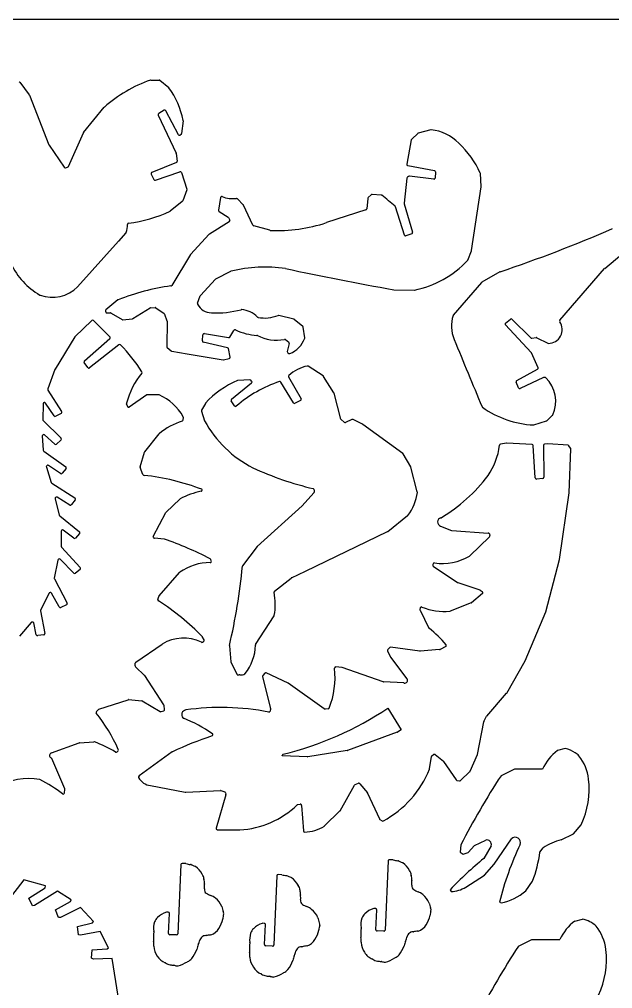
# Model space of a CAD drawing. Extents: x 0 to 821, y 0 to 548.
# Drawn here: x 128.6 to 320.7, y 234.2 to 548.2 of the extents above; entities that cross this region are included whole.
import ezdxf

# ---------------------------------------------------------------- set-up
doc = ezdxf.new("R2010")
doc.units = 0
doc.layers.add('WHITE', color=7, linetype='CONTINUOUS')

msp = doc.modelspace()

# ---------------------------------------------------------------- linework, layer by layer
at = {"layer": 'WHITE', "linetype": 'CONTINUOUS'}
for p, q in [((820.574183, 548.229817), (0, 548.229817)), ((128.753535, 527.859895), (131.783925, 523.760281)), ((171.154284, 528.580056), (173.843925, 528.580281)), ((174.094403, 528.490388), (176.943925, 526.170281)), ((131.83434, 523.669733), (138.163925, 507.600281)), ((149.364307, 511.530355), (156.093925, 519.740281)), ((175.453889, 518.76015), (173.753925, 517.730281)), ((180.093598, 510.870361), (176.013925, 518.600281)), ((173.593735, 517.219872), (179.363925, 504.850281)), ((181.633924, 515.380282), (181.133925, 511.220281)), ((261.824275, 512.389692), (257.773925, 511.370281)), ((144.474291, 500.549853), (149.303925, 511.440281)), ((180.973999, 510.939663), (180.673925, 510.730281)), ((255.533925, 509.170284), (254.073925, 501.310281)), ((257.593776, 511.269755), (255.653925, 509.390281)), ((138.203924, 507.520282), (143.113925, 500.320281)), ((179.393463, 504.739973), (179.713925, 502.270281)), ((143.533917, 500.16038), (144.203925, 500.320281)), ((179.474387, 501.849589), (171.513925, 498.650281)), ((254.393669, 500.84019), (263.063925, 499.230281)), ((171.303644, 498.109554), (172.153925, 496.310281)), ((172.643512, 496.100316), (180.573925, 498.830281)), ((181.083925, 498.580281), (182.863925, 493.230281)), ((254.124155, 496.800432), (253.233925, 488.630281)), ((254.673481, 497.369882), (254.283925, 497.080281)), ((262.794045, 496.450025), (254.963925, 497.450281)), ((263.393527, 498.809968), (263.243925, 496.820281)), ((278.143925, 494.050281), (277.923925, 498.270281)), ((275.053925, 473.33028), (278.143925, 493.970281)), ((182.853596, 492.960404), (181.483925, 489.440281)), ((193.71365, 490.470116), (193.073925, 486.380281)), ((201.104363, 488.130232), (199.223925, 490.100281)), ((241.463924, 490.220281), (241.093925, 486.870281)), ((242.524244, 491.369599), (241.583925, 490.460281)), ((245.794403, 491.320449), (242.823925, 491.480281)), ((181.364219, 489.270365), (177.473925, 486.120281)), ((204.244268, 481.580314), (201.183925, 488.030281)), ((253.283462, 478.310497), (250.393925, 487.480281)), ((253.254231, 488.469821), (255.903925, 479.260281)), ((193.254056, 485.980438), (196.173925, 484.160281)), ((196.314358, 483.999785), (196.733925, 483.190281)), ((240.823575, 486.52988), (228.083925, 482.380281)), ((196.584338, 482.670241), (190.123925, 478.640281)), ((209.75428, 479.879868), (204.493925, 481.370281)), ((163.07408, 479.010052), (160.663925, 476.320281)), ((190.043923, 478.580279), (184.033925, 472.060281)), ((255.663945, 478.770452), (253.813925, 478.060281)), ((160.663925, 476.320281), (147.453925, 461.610281)), ((183.983988, 471.999557), (177.953925, 462.050281)), ((273.834233, 470.239744), (275.023925, 473.240281)), ((318.174022, 467.560159), (323.683925, 472.180281)), ((192.264327, 464.190082), (197.123925, 466.620281)), ((284.214166, 466.420384), (278.323925, 463.050281)), ((303.624188, 450.719553), (318.123925, 467.520281)), ((187.264002, 458.779665), (192.143925, 464.100281)), ((278.22439, 462.9601), (269.123925, 452.360281)), ((186.323819, 456.269501), (187.183925, 458.640281)), ((249.913787, 460.62047), (256.473925, 460.490281)), ((160.504281, 457.320293), (156.563925, 454.100281)), ((156.444008, 453.649589), (156.553925, 453.350281)), ((156.943461, 453.089588), (158.093925, 453.130281)), ((158.314386, 453.080312), (161.843925, 450.940281)), ((165.283682, 451.269503), (170.913925, 454.710281)), ((171.093925, 454.77028), (172.533925, 454.880281)), ((172.79431, 454.809715), (175.433925, 452.910281)), ((175.574066, 452.720017), (176.383925, 450.580281)), ((217.483925, 451.070281), (212.643925, 452.320281)), ((152.064013, 450.67019), (146.593925, 445.400281)), ((157.903937, 445.369625), (152.623925, 450.660281)), ((162.093462, 450.889972), (165.113925, 451.220281)), ((176.414364, 450.440232), (176.313925, 442.230281)), ((220.39401, 448.700129), (217.643925, 450.990281)), ((294.394401, 440.260314), (286.033925, 449.250281)), ((286.073832, 449.82991), (287.613925, 451.090281)), ((288.143617, 451.060185), (294.243925, 445.050281)), ((187.853697, 444.050207), (188.053925, 446.040281)), ((188.513986, 446.390371), (196.373925, 445.130281)), ((221.024295, 445.080294), (220.533925, 448.450281)), ((146.533523, 445.320078), (140.133925, 434.900281)), ((149.633683, 437.550139), (157.883925, 444.790281)), ((196.00442, 441.849619), (188.163925, 443.620281)), ((214.733572, 444.449869), (215.823925, 443.590281)), ((215.963678, 443.180151), (215.363925, 440.600281)), ((294.573924, 444.940281), (295.953925, 445.110281)), ((296.18398, 445.070097), (299.733925, 443.280281)), ((160.833618, 442.800185), (151.293925, 435.300281)), ((176.463808, 441.920452), (177.783925, 440.820281)), ((177.974346, 440.729503), (182.953925, 439.900281)), ((182.953925, 439.900281), (194.583925, 437.950281)), ((196.813664, 438.769593), (196.303925, 441.530281)), ((215.544131, 440.169786), (215.833925, 439.990281)), ((296.613725, 435.349881), (294.463925, 440.160281)), ((150.714316, 435.389684), (149.573925, 437.020281)), ((194.733928, 437.950281), (196.493925, 438.310281)), ((140.094154, 434.830432), (137.813925, 428.470281)), ((226.973924, 432.680281), (222.143925, 435.840281)), ((289.704179, 431.169988), (296.433925, 434.840281)), ((197.304102, 425.190308), (203.793925, 430.430281)), ((203.273839, 431.380412), (199.383925, 431.190281)), ((203.824002, 431.019802), (203.573925, 431.270281)), ((217.383885, 423.979867), (213.273925, 430.700281)), ((215.763923, 432.37012), (219.843925, 425.280281)), ((230.463815, 427.260322), (227.093925, 432.560281)), ((290.273647, 428.820002), (289.523925, 430.670281)), ((298.3737, 432.199909), (290.813925, 428.610281)), ((298.893717, 432.179507), (298.633925, 432.230281)), ((137.853617, 428.120218), (142.243925, 421.130281)), ((232.724043, 418.72975), (230.513925, 427.150281)), ((136.484289, 424.000185), (136.403925, 423.930281)), ((169.843504, 426.530369), (164.183925, 422.620281)), ((173.714378, 426.579696), (170.073925, 426.600281)), ((198.264117, 423.019859), (197.213925, 424.670281)), ((219.673799, 424.719872), (217.903925, 423.830281)), ((136.244354, 423.629582), (136.133925, 418.520281)), ((139.833731, 419.740101), (137.063925, 423.900281)), ((163.564138, 422.8502), (163.333925, 423.670281)), ((187.554316, 421.250465), (188.533925, 418.190281)), ((188.834303, 423.79001), (187.583925, 421.570281)), ((136.254402, 418.229961), (142.083925, 412.490281)), ((142.10351, 420.569632), (140.363925, 419.610281)), ((181.643848, 418.429899), (181.693925, 419.270281)), ((233.783709, 417.690054), (232.843925, 418.530281)), ((236.324064, 418.580134), (234.213925, 417.630281)), ((239.773924, 417.03028), (236.673925, 418.570281)), ((295.233524, 416.84008), (299.353925, 418.160281)), ((299.504335, 418.249926), (301.293925, 419.940281)), ((252.753603, 407.519534), (239.833925, 417.000281)), ((136.023608, 413.249962), (136.343925, 408.620281)), ((136.21358, 413.62991), (136.133925, 413.550281)), ((140.053923, 410.580283), (136.773925, 413.650281)), ((142.063605, 411.909983), (140.593925, 410.580281)), ((169.214245, 408.149876), (173.843925, 413.910281)), ((136.51357, 408.319846), (143.623925, 403.290281)), ((286.323518, 410.91034), (284.403925, 410.570281)), ((294.643587, 410.509609), (286.423925, 410.920281)), ((295.684384, 399.639532), (295.023925, 410.140281)), ((298.333675, 410.230015), (298.463925, 399.860281)), ((299.753925, 410.660281), (298.713925, 410.630281)), ((306.294359, 410.239635), (299.753925, 410.660281)), ((307.134248, 409.320411), (306.593925, 410.070281)), ((306.613925, 394.810281), (307.203925, 409.070281)), ((167.693711, 403.249849), (169.143925, 408.020281)), ((255.343993, 403.260109), (252.853925, 407.410281)), ((137.333763, 403.169934), (138.883925, 398.140281)), ((137.433973, 403.599719), (137.373925, 403.500281)), ((141.934041, 401.08026), (137.993925, 403.720281)), ((143.713518, 402.709888), (142.473925, 401.160281)), ((168.623805, 400.709888), (167.703925, 402.990281)), ((257.484255, 395.099989), (255.383925, 403.160281)), ((298.103921, 399.460386), (296.123925, 399.270281)), ((139.053676, 397.919721), (146.553925, 393.160281)), ((187.753987, 395.829924), (187.713925, 395.950281)), ((224.09405, 395.79012), (224.103925, 395.060281)), ((140.143472, 392.830381), (141.503925, 387.580281)), ((140.253685, 393.24975), (140.193925, 393.150281)), ((144.973906, 390.870106), (140.803925, 393.380281)), ((146.663645, 392.589562), (145.503925, 390.980281)), ((176.09373, 388.540038), (180.573925, 392.800281)), ((224.003509, 394.779716), (220.163925, 390.570281)), ((303.503925, 373.220281), (306.613925, 394.810281)), ((220.163925, 390.570281), (205.653925, 377.460281)), ((141.643769, 387.369513), (148.013925, 382.200281)), ((171.973657, 380.680181), (176.013925, 388.440281)), ((247.953925, 382.300281), (254.343925, 387.460281)), ((265.013834, 384.060056), (268.543925, 382.630281)), ((142.083552, 382.279664), (142.153925, 377.470281)), ((142.284324, 382.659706), (142.193925, 382.570281)), ((146.184259, 380.110036), (142.813925, 382.700281)), ((148.05402, 381.619909), (146.723925, 380.160281)), ((175.474002, 379.839665), (172.303925, 380.090281)), ((221.263925, 369.450281), (247.873925, 382.260281)), ((268.664247, 382.610227), (280.473925, 381.790281)), ((280.903783, 380.559886), (274.513925, 374.390281)), ((280.823566, 381.519557), (281.003925, 380.980281)), ((142.254121, 377.209971), (148.303925, 370.590281)), ((205.603925, 377.410282), (200.893925, 371.200281)), ((141.063834, 373.03014), (139.873925, 367.210281)), ((141.334306, 373.350437), (141.223925, 373.280281)), ((146.18345, 368.800391), (141.853925, 373.300281)), ((190.753898, 372.769727), (190.553925, 373.250281)), ((262.594202, 371.830051), (262.483925, 371.540281)), ((262.633701, 371.060398), (270.543925, 365.790281)), ((299.093924, 356.290279), (303.503925, 373.220281)), ((148.264017, 370.009652), (146.723925, 368.760281)), ((173.853614, 361.409576), (180.493925, 369.020281)), ((216.693999, 367.249895), (221.263925, 369.450281)), ((139.913898, 366.940461), (144.023925, 359.050281)), ((211.253707, 362.99031), (216.623925, 367.210281)), ((270.643926, 365.74028), (277.703925, 363.330281)), ((138.194268, 362.269658), (135.463925, 356.840281)), ((138.524325, 362.520081), (138.393925, 362.460281)), ((141.504059, 357.860216), (139.033925, 362.340281)), ((173.474261, 360.209818), (173.773925, 361.260281)), ((278.544054, 362.189652), (275.023925, 359.200281)), ((277.794399, 363.289848), (278.493925, 362.830281)), ((143.834056, 358.500453), (142.023925, 357.690281)), ((274.913862, 359.140065), (268.143925, 356.460281)), ((135.42383, 356.589934), (136.823925, 349.260281)), ((205.114113, 345.63994), (211.103925, 354.910281)), ((258.414071, 357.500177), (258.333925, 357.060281)), ((258.373464, 356.82004), (261.263925, 351.000281)), ((292.433925, 340.390281), (299.073925, 356.230281)), ((132.414106, 352.799781), (128.593925, 348.410281)), ((132.803996, 352.949508), (132.683925, 352.940281)), ((134.074179, 348.839508), (133.233925, 352.640281)), ((136.483706, 348.790122), (134.513925, 348.530281)), ((166.283572, 339.949693), (174.823925, 345.810281)), ((187.914275, 346.410001), (188.253925, 346.620281)), ((188.414195, 347.139659), (187.933925, 348.080281)), ((196.604277, 345.199868), (197.043925, 340.100281)), ((247.873724, 343.639882), (248.773925, 341.590281)), ((248.42389, 344.629867), (247.933925, 344.060281)), ((258.343923, 343.510281), (248.773925, 344.770281)), ((264.703504, 344.040368), (258.433925, 343.510281)), ((266.663586, 344.9897), (264.853925, 344.080281)), ((166.05405, 338.780048), (166.103925, 339.650281)), ((197.083523, 339.950038), (199.163925, 335.970281)), ((248.823947, 341.510045), (254.133925, 334.560281)), ((286.424277, 329.930175), (292.433925, 340.390281)), ((169.153924, 335.65028), (166.183925, 338.460281)), ((208.044142, 336.369677), (207.463925, 335.610281)), ((215.634386, 333.189973), (208.533925, 336.480281)), ((233.044395, 338.190398), (231.123925, 338.390281)), ((246.413888, 333.57956), (233.133925, 338.170281)), ((175.384048, 326.089952), (169.223925, 335.580281)), ((207.383449, 335.269509), (209.893925, 324.850281)), ((227.343671, 324.830242), (215.693925, 333.150281)), ((253.104193, 333.199695), (246.523925, 333.560281)), ((279.993514, 322.489634), (286.373925, 329.860281)), ((154.35423, 324.659742), (163.773925, 327.780281)), ((163.934309, 327.800204), (168.243925, 327.410281)), ((168.403516, 327.359971), (174.163925, 323.940281)), ((153.544008, 323.990184), (154.213925, 324.580281)), ((174.503662, 323.909599), (175.343925, 324.210281)), ((175.614296, 324.64028), (175.443925, 325.930281)), ((209.904172, 324.699563), (209.813925, 324.100281)), ((228.613873, 324.809957), (227.593925, 324.750281)), ((247.913925, 324.990281), (252.283925, 318.060281)), ((277.013925, 310.070282), (279.003925, 320.570281)), ((279.044157, 320.679922), (279.933925, 322.420281)), ((251.003925, 317.270281), (234.853568, 311.309691)), ((252.283925, 318.060281), (251.074077, 317.30951)), ((148.093564, 313.78976), (152.723925, 314.130281)), ((138.963646, 310.519702), (147.983925, 313.770281)), ((160.243933, 310.889595), (160.553925, 311.230281)), ((234.773925, 311.290281), (221.983845, 309.269895)), ((305.334188, 311.950491), (302.883925, 311.270281)), ((143.304254, 298.89008), (139.053925, 308.740281)), ((178.074153, 310.880125), (167.343925, 303.060281)), ((213.733925, 309.600281), (213.724317, 309.660418)), ((221.903925, 309.260281), (213.733925, 309.600281)), ((261.434277, 305.369869), (262.033925, 309.340281)), ((262.194012, 309.6003), (262.723925, 309.990281)), ((263.214352, 309.980251), (265.923925, 307.830281)), ((274.624166, 304.589963), (276.983925, 309.980281)), ((266.003511, 307.740246), (270.023925, 301.780281)), ((289.003925, 305.300281), (284.593925, 303.120281)), ((298.074208, 305.289956), (289.003925, 305.300281)), ((270.313545, 301.609572), (271.193925, 301.520281)), ((271.504106, 301.619728), (274.533925, 304.460281)), ((143.223875, 297.57982), (143.333925, 298.690281)), ((171.044179, 300.000106), (182.313925, 297.850281)), ((232.483847, 291.809895), (237.123925, 300.100281)), ((237.324425, 300.270105), (238.393925, 300.690281)), ((238.844236, 300.570198), (241.293925, 297.570281)), ((182.313925, 297.850281), (182.443925, 297.820281)), ((182.533926, 297.820281), (193.733925, 298.320281)), ((195.413499, 296.999907), (192.303925, 286.140281)), ((193.864395, 298.310398), (195.093925, 297.960281)), ((195.38375, 297.610078), (195.423925, 297.150281)), ((241.354324, 297.49008), (245.213925, 289.160281)), ((218.743925, 293.79028), (219.563925, 293.900281)), ((220.014079, 293.530442), (220.593925, 285.250281)), ((227.424304, 286.890431), (232.413925, 291.720281)), ((245.353784, 289.000156), (246.073925, 288.530281)), ((308.043925, 284.270281), (310.543925, 287.280281)), ((192.684279, 285.630487), (199.963925, 285.630281)), ((282.403925, 274.530281), (287.953925, 282.740281)), ((304.10439, 282.340153), (308.043925, 284.270281)), ((271.563939, 280.761372), (271.393925, 278.400281)), ((273.983925, 278.290281), (276.033925, 280.530281)), ((276.033925, 280.530281), (279.623925, 282.300281)), ((281.414364, 280.429768), (279.013925, 276.330281)), ((297.214264, 278.369856), (298.233925, 279.830281)), ((271.393925, 278.400281), (272.363925, 277.680281)), ((272.363925, 277.680281), (273.983925, 278.290281)), ((180.873925, 274.330281), (179.893727, 251.920098)), ((182.443925, 274.660281), (181.293925, 274.710281)), ((248.023924, 275.540278), (247.043925, 253.130281)), ((249.593463, 275.859588), (248.443925, 275.920281)), ((279.223925, 270.970281), (282.403925, 274.530281)), ((211.983925, 270.740281), (211.014116, 248.330458)), ((213.563925, 271.060281), (212.403925, 271.120281)), ((273.15343, 267.050009), (279.223925, 270.970281)), ((130.073925, 269.380281), (124.983925, 262.800281)), ((137.043925, 267.500281), (130.073925, 269.380281)), ((136.893925, 266.870281), (137.043925, 267.500281)), ((292.613561, 265.860088), (294.833925, 268.980281)), ((131.633925, 263.450281), (136.893925, 266.870281)), ((140.983925, 265.710281), (133.473925, 261.070281)), ((145.383925, 262.960281), (140.983925, 265.710281)), ((268.143935, 266.200829), (268.423925, 265.650281)), ((132.803925, 261.030281), (131.633925, 263.450281)), ((133.473925, 261.070281), (132.803925, 261.030281)), ((140.263925, 259.730281), (145.163925, 262.410281)), ((145.163925, 262.410281), (145.383925, 262.960281)), ((284.093772, 262.170227), (284.613925, 261.940281)), ((141.243925, 257.230281), (140.263925, 259.730281)), ((148.413925, 260.460281), (141.913925, 257.210281)), ((152.583925, 255.910281), (148.413925, 260.460281)), ((176.793925, 258.900281), (176.344272, 258.920027)), ((176.903925, 252.050281), (177.183925, 258.490281)), ((243.943925, 260.110281), (243.493925, 260.120281)), ((244.044103, 253.260087), (244.323925, 259.690281)), ((141.913925, 257.210281), (141.243925, 257.230281)), ((147.463925, 254.290281), (152.233925, 255.450281)), ((152.233925, 255.450281), (152.583925, 255.910281)), ((207.903925, 255.310281), (207.45404, 255.329529)), ((208.013925, 248.460281), (208.293746, 254.890474)), ((308.50404, 256.030478), (310.943925, 256.700281)), ((147.753925, 251.630281), (147.463925, 254.290281)), ((148.403925, 251.430281), (147.753925, 251.630281)), ((154.783925, 252.700281), (148.403925, 251.430281)), ((157.433925, 247.400281), (154.783925, 252.700281)), ((179.483925, 251.540281), (177.284426, 251.630256)), ((246.624118, 252.740459), (244.433925, 252.840281)), ((290.203293, 247.880208), (294.613925, 250.050281)), ((294.613925, 250.050281), (303.683925, 250.050281)), ((151.953925, 244.030281), (152.113925, 246.700281)), ((152.113925, 246.700281), (157.013925, 247.040281)), ((157.013925, 247.040281), (157.433925, 247.400281)), ((210.593925, 247.940281), (208.393927, 248.04028)), ((152.563925, 243.720281), (151.953925, 244.030281)), ((158.603925, 243.960281), (152.563925, 243.720281)), ((162.203925, 222.000281), (158.603925, 243.960281))]:
    msp.add_line(p, q, dxfattribs=at)
for centre, radius, start, end in [((128.439358, 527.616009), 0.397728, 37.821081, 70.224331), ((185.705545, 486.559148), 44.4834, 109.271482, 131.665314), ((171.176925, 528.185281), 0.395408, 93.2823, 112.746335), ((173.84206, 528.18117), 0.399115, 50.783216, 89.73234), ((176.703925, 525.850281), 0.4, 36.8699, 53.130102), ((155.452666, 510.402608), 26.6725, 11.017094, 36.026477), ((131.462925, 523.522281), 0.399606, 21.6532, 36.554459), ((156.424308, 519.515627), 0.399528, 136.615202, 145.785199), ((175.659925, 518.421281), 0.396682, 26.823429, 121.3), ((173.953152, 517.387413), 0.396548, 120.159183, 204.992407), ((181.243724, 515.43896), 0.394588, -8.552084, 8.865528), ((261.918925, 512.009281), 0.39203, 84.937607, 103.972), ((260.843875, 498.624274), 13.820127, 43.345995, 85.394662), ((149.668145, 511.261398), 0.405778, 138.484687, 153.842525), ((180.444042, 511.050052), 0.393827, -152.853399, -54.287754), ((180.730767, 511.264162), 0.405539, -53.146129, -6.211905), ((255.923925, 509.100281), 0.396232, 132.954592, 169.824), ((257.873854, 510.979517), 0.403339, 104.344809, 133.97953), ((138.547925, 507.742281), 0.409414, -159.706026, -147.164), ((250.639776, 486.146611), 29.877258, 24.234618, 47.318661), ((178.990685, 504.691224), 0.405718, 6.901047, 23.081338), ((143.438925, 500.542281), 0.393585, -145.663919, -76.032), ((144.109537, 500.705431), 0.396548, -76.230092, -23.09966), ((179.32158, 502.215137), 0.396201, -67.313979, 8.000495), ((254.462878, 501.231051), 0.396941, 168.486403, 259.958858), ((171.664448, 498.280493), 0.399249, 112.149011, 205.350407), ((172.516078, 496.478952), 0.399506, -155.026404, -71.398785), ((180.703925, 498.450281), 0.401622, 18.8861, 108.886087), ((254.522925, 496.758281), 0.401005, 126.584136, 173.966), ((254.915554, 497.060202), 0.393066, 82.931258, 128.014288), ((262.851792, 496.8383), 0.392546, -98.459493, -2.631067), ((262.990947, 498.833662), 0.403277, -3.368231, 79.57421), ((277.528896, 498.233584), 0.396729, 5.307386, 26.475324), ((182.484086, 493.109681), 0.398524, -21.998119, 17.614727), ((277.743925, 494.010281), 0.401995, -5.710593, 5.71059), ((194.113481, 490.410444), 0.404259, 69.711163, 171.511652), ((197.764565, 500.229786), 10.0719, -110.400748, -83.619143), ((198.933925, 489.820281), 0.403113, 43.994914, 97.125), ((241.863925, 490.170281), 0.403113, 133.994914, 172.875), ((242.798814, 491.087223), 0.393859, 86.344627, 134.197053), ((245.758709, 490.92329), 0.398759, 50.185718, 84.864435), ((193.022659, 423.663834), 85.867437, 48.183625, 51.893143), ((181.099539, 489.583956), 0.410359, -49.834678, -20.494728), ((200.841379, 487.839255), 0.392209, 29.146839, 47.892755), ((240.700246, 486.905386), 0.395241, -71.818008, -5.095773), ((250.015791, 487.357692), 0.397508, 17.962427, 49.41767), ((253.631993, 488.599143), 0.399284, 175.527376, 198.89804), ((158.200471, 527.326478), 45.5024, -82.723963, -65.051591), ((177.223925, 486.430281), 0.398246, -64.798, -51.115504), ((193.465942, 486.31639), 0.39719, 170.743401, 237.760248), ((195.956777, 483.828589), 0.39645, 25.583314, 56.788556), ((154.791925, 481.966281), 8.824006, -18.614, -1.079005), ((164.011416, 481.79634), 0.397067, 96.954415, 179.455281), ((196.374626, 483.012097), 0.401055, -58.472887, 26.377693), ((204.601995, 481.752133), 0.396851, -154.34461, -105.802422), ((212.091974, 530.848367), 51.0382, -92.523808, -71.739794), ((162.776358, 479.273771), 0.397726, -41.53435, -18.166418), ((190.317925, 478.298281), 0.393192, 119.564138, 134.176), ((209.885616, 480.255039), 0.397495, -109.293587, -95.932638), ((253.664038, 478.429921), 0.398873, -162.578229, -67.927733), ((255.520925, 479.144281), 0.400181, -69.064, 16.850094), ((135.964925, 907.363281), 465.190944, -71.408, -66.597428), ((184.314949, 471.778284), 0.398117, 134.901015, 146.234131), ((274.660925, 473.411281), 0.401261, -25.223923, -11.646), ((146.617583, 478.765878), 22.8831, -154.84888, -119.804919), ((249.924464, 492.531185), 32.71177, -78.289792, -43.243325), ((273.464073, 470.403493), 0.404762, -44.376871, -23.863317), ((197.337925, 466.292281), 0.391638, 110.008, 123.121998), ((208.221374, 420.310218), 47.6415, 82.107046, 103.371111), ((435.498872, 1501.920983), 1057.709804, -102.045692, -100.108692), ((284.406925, 466.067281), 0.402375, 108.332851, 118.63), ((318.392132, 467.234748), 0.391745, 123.83238, 133.20798), ((188.202631, 387.037099), 75.559597, 98.010013, 111.416037), ((177.608674, 462.25624), 0.402016, -80.692862, -30.818195), ((192.440869, 463.827765), 0.40304, 115.978027, 137.456381), ((278.53895, 462.712932), 0.40005, 122.51329, 141.841189), ((135.472311, 459.242791), 0.404075, -124.477079, -116.179023), ((139.309734, 469.439353), 11.297, -110.821968, -43.869825), ((187.558487, 458.517788), 0.394083, 138.354124, 161.890693), ((249.948925, 461.016281), 0.397367, -103.852, -95.073), ((256.474925, 460.889281), 0.399001, -90.143598, -77.145), ((160.746194, 457.006019), 0.396598, 109.623841, 127.587375), ((186.694122, 456.126792), 0.39685, 158.92411, 204.919883), ((190.767549, 458.088063), 4.91781, -154.353893, -89.577829), ((156.824398, 453.789677), 0.405365, 129.983343, 200.217498), ((156.927167, 453.486618), 0.397364, -159.933877, -87.650002), ((158.118925, 452.729281), 0.401779, 60.89, 93.567439), ((171.126925, 454.371281), 0.400362, 94.728, 122.14191), ((172.565152, 454.479816), 0.40168, 55.214848, 94.458723), ((175.190849, 452.584496), 0.406475, 19.475673, 53.272504), ((192.472925, 484.589281), 31.463133, -93.041, -75.268453), ((200.571218, 453.770355), 0.402058, 83.955946, 104.036949), ((199.847295, 445.872912), 8.332573, 45.149455, 84.72367), ((208.127467, 462.520374), 11.062, -101.487582, -67.372298), ((212.52872, 451.939039), 0.398267, 73.186154, 111.38807), ((269.419216, 452.090689), 0.399846, 137.604942, 159.670987), ((152.338925, 450.380281), 0.399531, 44.492971, 133.479), ((162.042631, 451.281871), 0.395181, -120.187021, -82.609823), ((165.091666, 451.614383), 0.39473, -86.767343, -60.892563), ((176.016959, 450.427189), 0.397619, 1.879787, 22.645048), ((205.996225, 452.074003), 0.400525, -132.832517, -100.329299), ((217.391925, 450.686281), 0.394867, 50.343056, 76.5268), ((279.418787, 448.863833), 10.906827, 162.025561, 203.425069), ((286.324177, 449.521485), 0.397238, 129.065797, 223.056964), ((287.862008, 450.780197), 0.397111, 44.834522, 128.661637), ((299.942925, 447.688281), 4.448414, -90.498545, 34.8449), ((303.923925, 450.455281), 0.399685, 138.598, 214.315905), ((188.449925, 445.997281), 0.398328, 80.7439, 173.802769), ((168.493616, 464.145819), 33.984074, -33.679333, -29.426128), ((198.440326, 447.249088), 0.400608, 64.397584, 149.997098), ((206.499925, 464.041281), 18.22558, -115.640001, -92.976), ((220.133925, 448.390281), 0.404475, 8.530766, 49.99), ((146.88151, 445.120853), 0.40098, 135.824274, 150.208576), ((157.614292, 445.089612), 0.402866, -47.988091, 44.031336), ((161.082301, 442.489901), 0.397643, 44.817799, 128.711155), ((188.252936, 444.011401), 0.401121, 174.448244, 257.178915), ((196.444127, 445.520244), 0.396232, -100.205283, -33.743891), ((205.539185, 445.439155), 0.401468, 64.152034, 87.928036), ((211.854016, 457.417704), 13.139921, -117.856773, -78.765179), ((214.48631, 444.138974), 0.397233, 51.503942, 100.47746), ((215.571992, 443.275558), 0.403138, -13.689588, 51.323045), ((213.117192, 447.773386), 8.397075, -68.503392, -20.083301), ((220.625266, 445.027225), 0.402542, -19.939266, 7.575715), ((3953.94573, 1955.810027), 3982.43278, -157.698079, -157.358079), ((294.523925, 445.340281), 0.403113, -133.994914, -82.875), ((296.00262, 444.710434), 0.402801, 63.240526, 96.943619), ((299.908925, 443.641281), 0.401181, -115.862463, -90.672), ((122.640254, 404.765884), 54.257569, 32.690193, 44.462502), ((176.712925, 442.232134), 0.399005, -179.733839, -128.634208), ((178.047407, 441.127868), 0.40501, -130.583674, -100.392584), ((195.911855, 441.462683), 0.397854, 9.782391, 76.54632), ((215.753999, 440.510603), 0.40025, 167.052663, 238.376134), ((216.04361, 440.331474), 0.400476, -121.573341, -67.901654), ((294.107284, 439.986591), 0.396688, 25.966827, 43.631879), ((149.894136, 437.252466), 0.395532, 131.184755, 215.945821), ((194.658925, 438.340281), 0.397146, -100.885527, -79.114), ((196.417539, 438.7044), 0.401454, -79.031271, 9.345725), ((140.460925, 434.667281), 0.40152, 144.528675, 156.019), ((151.046521, 435.619865), 0.404157, -145.282292, -52.254989), ((186.866321, 418.034559), 24.2476, 140.063777, 166.049449), ((167.973478, 433.854754), 0.394202, -40.272853, 33.128844), ((224.326084, 423.495512), 12.648907, 101.27297, 132.173597), ((221.924152, 435.510129), 0.396611, 56.349422, 100.271448), ((296.245154, 435.193403), 0.400412, -61.872093, 23.00377), ((209.606305, 405.440836), 27.724763, 111.924576, 138.367753), ((226.16852, 391.142472), 41.911646, 108.58031, 130.671786), ((199.407511, 430.791256), 0.399721, 93.382879, 112.541959), ((203.296925, 430.979281), 0.401759, 46.411934, 93.2938), ((203.544253, 430.738547), 0.396691, -50.995274, 45.153806), ((212.935057, 430.489069), 0.399302, 31.93473, 107.638839), ((216.104771, 432.577138), 0.398791, 132.789052, 211.27299), ((226.753925, 432.340281), 0.404969, 32.905243, 57.0948), ((289.893812, 430.81922), 0.398747, 118.396538, 201.932699), ((298.547575, 431.840136), 0.399586, 77.520125, 115.794072), ((298.797489, 431.792737), 0.398561, 46.129561, 76.028554), ((291.872862, 424.464145), 10.481142, -24.845323, 46.60466), ((138.192811, 428.335959), 0.401991, 160.479718, 212.458054), ((230.127925, 427.041281), 0.401095, 15.7688, 33.1092), ((290.642873, 428.970407), 0.398685, -157.836368, -64.593396), ((136.727787, 423.681492), 0.40107, 33.05975, 127.381699), ((170.069925, 426.199281), 0.40102, 89.42849, 124.367), ((173.721925, 426.178281), 0.401418, 67.702417, 91.0771), ((167.406757, 411.626584), 16.264288, 28.911728, 66.568734), ((197.553795, 424.879176), 0.398935, 128.748081, 211.576297), ((219.494203, 425.08042), 0.402802, -63.521293, 29.747388), ((136.640768, 423.611907), 0.396809, 126.64618, 177.446921), ((141.903525, 420.917626), 0.401365, -60.114878, 31.993824), ((163.723925, 423.775281), 0.403887, 164.932, 195.068488), ((163.953875, 422.950473), 0.40243, -165.571692, -55.134567), ((187.934093, 421.376584), 0.40017, 151.050673, 198.370664), ((189.180925, 423.595281), 0.397487, 138.300493, 150.673), ((198.597468, 423.230008), 0.394062, -147.772166, -49.449895), ((217.725741, 424.18958), 0.401055, -148.472887, -63.622307), ((278.807925, 422.847281), 0.396564, -156.649, -124.406), ((296.584296, 447.896017), 31.111955, -125.350043, -92.745706), ((136.535931, 418.516947), 0.40202, 179.524929, 225.549997), ((140.168925, 419.961281), 0.40153, -146.581, -60.945396), ((188.035685, 397.090887), 22.0141, 107.641615, 129.936723), ((181.244656, 418.451197), 0.39976, -72.623302, -3.053911), ((181.292925, 419.294281), 0.401718, -3.425088, 29.11), ((188.921687, 418.290208), 0.400431, -165.549166, -153.183181), ((221.171119, 436.102929), 37.241975, -151.10882, -117.034512), ((233.114786, 418.828829), 0.403109, -165.77165, -132.216277), ((236.488925, 418.220281), 0.395885, 62.140349, 114.614), ((299.23095, 418.537616), 0.396869, -71.94903, -46.460482), ((301.026925, 420.234281), 0.397146, -47.755425, -25.984), ((234.044832, 417.991361), 0.398712, -130.913392, -64.906477), ((239.623925, 416.655281), 0.403887, 58.671307, 68.1986), ((295.107102, 417.219309), 0.399746, -91.888103, -71.563348), ((136.415925, 413.276281), 0.393192, 135.824343, 183.838), ((136.5043, 413.349943), 0.403609, 48.08448, 136.079467), ((141.804257, 412.209569), 0.396249, -49.11758, 45.106775), ((174.153925, 413.660281), 0.398246, 128.884, 141.115504), ((136.739956, 408.645793), 0.396853, -176.314071, -124.781863), ((140.323925, 410.870281), 0.396232, -132.955, -47.045408), ((262.915156, 412.542614), 21.2861, -34.848092, -6.262987), ((284.47579, 410.172256), 0.40446, 100.23477, 173.154302), ((286.412925, 410.521281), 0.399152, 88.420817, 102.942), ((294.623955, 410.10889), 0.401199, 4.487489, 87.195278), ((298.734174, 410.230293), 0.4005, 92.89817, 180.039773), ((306.267925, 409.843281), 0.397247, 34.850228, 86.1844), ((306.800953, 409.092799), 0.4036, -3.198352, 34.329813), ((169.523182, 407.898366), 0.398371, 140.850537, 162.179653), ((252.513886, 407.198728), 0.400476, 31.88753, 53.231649), ((137.713925, 403.291281), 0.3991, 148.420713, 197.703), ((137.772289, 403.389036), 0.398554, 56.213538, 148.087899), ((143.394263, 402.957717), 0.404157, -37.821308, 55.371826), ((168.074092, 403.134832), 0.39739, 163.176067, 201.33079), ((247.350925, 496.058281), 102.620972, -114.838577, -103.276), ((255.001925, 403.065281), 0.393636, 13.965639, 29.664), ((142.160841, 401.411338), 0.401312, -124.412492, -38.725627), ((168.995681, 400.858889), 0.400616, -158.165325, -95.929327), ((161.148931, 326.724662), 74.147725, 69.005938, 83.957405), ((237.713669, 432.669726), 53.5108, -59.086929, -37.115982), ((296.079876, 399.664078), 0.396253, -176.44853, -83.617639), ((298.062925, 399.859281), 0.401001, -84.132, 0.142882), ((139.271116, 398.262676), 0.406076, -162.457779, -122.375507), ((187.372167, 395.696331), 0.404516, -78.332436, 19.284242), ((223.693925, 395.790149), 0.400125, -0.004106, 76.868826), ((140.533605, 392.93278), 0.403347, 147.368158, 194.706831), ((140.59642, 393.029986), 0.407141, 59.358732, 147.331816), ((146.343374, 392.823896), 0.396845, -36.192056, 57.956634), ((180.863757, 392.517615), 0.404849, 119.589834, 135.717258), ((192.450394, 370.641578), 25.1597, 101.454415, 117.93498), ((223.702344, 395.045756), 0.401843, -41.456442, 2.071359), ((242.032644, 397.007915), 15.598629, -37.463088, -7.618531), ((257.094159, 394.996949), 0.403475, -8.129201, 14.796067), ((145.179925, 391.209281), 0.396758, -121.275, -35.252292), ((141.890078, 387.684716), 0.400026, -164.866331, -128.004996), ((176.365925, 388.240281), 0.404851, 132.241, 150.395549), ((254.120754, 387.792839), 0.4005, -56.135529, -42.932202), ((265.44444, 385.373416), 1.382149, 104.688896, 251.847451), ((264.985605, 387.096472), 0.401, -74.321975, -56.975932), ((142.485075, 382.293439), 0.401759, 136.443039, 181.964795), ((142.572097, 382.380151), 0.401203, 52.93243, 135.829805), ((146.426591, 380.430533), 0.4018, -127.093419, -42.26834), ((147.764082, 381.891449), 0.397238, -43.123295, 51.027411), ((172.331983, 380.493393), 0.404088, 152.468016, 266.018336), ((247.735925, 382.636281), 0.400525, -69.845789, -57.024), ((268.669925, 383.014281), 0.404144, -108.165957, -90.805), ((280.443661, 381.390051), 0.401372, 18.823746, 85.67578), ((280.633136, 380.846481), 0.394191, -46.639306, 19.842125), ((142.555921, 377.475576), 0.402031, -179.245336, -138.650052), ((175.444018, 379.439925), 0.400863, 71.172699, 85.71039), ((137.822477, 271.792377), 114.433193, 62.667824, 70.737615), ((205.908925, 377.155281), 0.397555, 129.897835, 140.102), ((265.428925, 390.021281), 18.091366, -97.638, -60.148662), ((274.233925, 374.680281), 0.403113, -60.255, -46.005086), ((141.463925, 372.950281), 0.408044, 126.027373, 168.712), ((141.56566, 373.030563), 0.394771, 43.096182, 125.876916), ((190.268488, 355.598291), 16.6117, 89.601244, 125.748526), ((190.189733, 373.094729), 0.39602, 23.128092, 63.843679), ((190.384774, 372.611281), 0.401693, -90.096476, 23.231391), ((17.063425, 387.885281), 184.525086, -13.334, -5.250378), ((201.213669, 370.957258), 0.401618, 142.763227, 173.930053), ((262.85583, 371.393041), 0.399991, 158.401099, 236.266239), ((262.973287, 371.689234), 0.404394, 82.748875, 159.621729), ((146.475184, 369.07), 0.397238, -137.257112, -51.231513), ((148.014205, 370.318508), 0.397238, -51.033032, 43.169317), ((180.789895, 368.746938), 0.402883, 124.197718, 137.276093), ((140.263925, 367.130281), 0.398121, 168.407825, 208.471), ((216.854294, 366.884561), 0.398953, 113.690066, 125.270384), ((270.771925, 366.121281), 0.401927, -124.559916, -108.57), ((138.555935, 362.090722), 0.403511, 113.672063, 153.675962), ((138.680802, 362.15151), 0.400412, 28.127907, 113.00367), ((174.163086, 361.148472), 0.404905, 139.845512, 163.970365), ((211.507123, 362.679442), 0.401072, 129.186582, 191.45135), ((189.544016, 358.715823), 21.916914, -9.601286, 10.207547), ((277.585954, 362.944865), 0.403066, 58.85891, 72.98141), ((278.284297, 362.491601), 0.398306, -49.295642, 58.244291), ((143.671744, 358.8642), 0.398318, -65.95254, 27.850484), ((173.852989, 360.10351), 0.393365, 164.320732, 237.855705), ((132.795707, 295.185585), 76.418337, 43.895201, 57.687871), ((274.778521, 359.518136), 0.401566, -70.303825, -52.329698), ((135.822925, 356.654281), 0.404323, 152.611062, 189.159), ((141.856869, 358.059379), 0.405143, -150.555079, -65.648292), ((210.756925, 355.109281), 0.400012, -29.833712, -7.036), ((258.732821, 357.002558), 0.403051, 171.76616, 206.926224), ((258.807925, 357.432281), 0.399565, 66.984732, 170.219), ((266.235925, 375.371281), 19.016401, -112.482, -84.575547), ((268.01646, 356.844261), 0.404584, -87.5712, -71.636161), ((298.702925, 356.387281), 0.402852, -22.937138, -13.933), ((132.719647, 352.542345), 0.399536, 95.129695, 139.883917), ((132.842948, 352.550179), 0.401224, 12.977393, 95.571217), ((134.465747, 348.929059), 0.401678, -167.118134, -83.11137), ((136.43117, 349.186313), 0.399659, -82.446496, 10.665576), ((261.629206, 351.172685), 0.403923, -154.733734, -129.204258), ((238.401126, 321.772851), 37.0647, 40.025987, 51.698341), ((181.716925, 334.510281), 13.236444, 63.9311, 121.383191), ((187.714727, 346.76038), 0.403218, -116.679542, -60.337609), ((187.58824, 347.879993), 0.399516, 30.087698, 46.457578), ((188.056511, 346.965616), 0.39778, -60.245213, 25.946767), ((205.453575, 345.428718), 0.399812, 148.109006, 179.770244), ((266.48334, 345.346491), 0.399735, -63.197756, 41.32658), ((196.993925, 345.235281), 0.391232, 166.170525, 185.193), ((190.17172, 345.695031), 14.884401, -39.336101, -1.019023), ((248.243998, 343.801369), 0.403957, 140.138071, 203.563285), ((248.730421, 344.372226), 0.400425, 83.762826, 139.952743), ((258.388925, 343.910281), 0.402523, -96.419, -83.581213), ((264.677619, 344.441326), 0.401793, -86.306165, -63.972768), ((166.501244, 339.615489), 0.39884, 123.076774, 174.995549), ((197.446997, 340.126177), 0.403903, -176.323997, -154.145263), ((249.136925, 341.761281), 0.401261, -154.776077, -141.245), ((166.451925, 338.755281), 0.398559, 176.438, 227.745651), ((200.427328, 337.721424), 1.935332, -103.536946, -51.804754), ((201.368925, 336.515281), 0.405225, -50.984297, -38.991), ((208.358338, 336.11808), 0.402517, 64.136949, 141.313497), ((202.665693, 335.152677), 28.1685, -20.994686, 5.720268), ((231.083925, 338.000281), 0.392046, 84.143986, 185.856), ((233.003845, 337.800659), 0.391843, 70.611743, 84.060121), ((168.908925, 335.335281), 0.399061, 37.874984, 52.125), ((199.519925, 336.158281), 0.402592, -152.161919, -62.804), ((199.893245, 335.451422), 0.396807, 78.210284, 118.494117), ((207.77302, 335.357398), 0.399362, 140.712067, 192.713337), ((215.445925, 332.842281), 0.395434, 51.159163, 61.5407), ((246.537441, 333.961094), 0.401041, -107.943667, -91.931451), ((253.105955, 332.796048), 0.403651, 77.350856, 90.250141), ((253.453925, 334.019281), 0.868954, -107.379, 38.505345), ((286.073973, 330.129453), 0.40302, -41.904343, -29.634383), ((163.90243, 327.40132), 0.400156, 85.43052, 108.731735), ((168.208205, 327.018691), 0.393215, 60.217987, 84.788095), ((153.803827, 323.689197), 0.397617, 130.801497, 218.727165), ((154.478452, 324.2768), 0.402586, 107.972589, 131.076909), ((174.366744, 324.289807), 0.404109, -120.125292, -70.195357), ((175.21504, 324.59132), 0.402246, -71.312218, 6.991175), ((175.046925, 325.872281), 0.401214, 8.311865, 32.8492), ((182.733925, 322.899281), 1.574094, 99.879552, 220.348), ((193.872497, 244.950168), 80.314293, 78.89354, 98.166493), ((209.421191, 324.148228), 0.39565, -101.302276, -6.960511), ((209.504925, 324.748281), 0.40215, -6.957, 14.692801), ((187.809812, 415.922748), 109.001, -76.084022, -56.536283), ((227.582925, 325.147281), 0.397152, -127.04, -88.412866), ((228.593057, 325.209288), 0.399873, -87.015959, -21.855348), ((112.172418, 290.422154), 52.892817, 23.67369, 38.627087), ((181.847252, 322.129871), 0.400426, -141.416478, -112.482575), ((168.154295, 285.159012), 39.025, 53.998372, 69.698952), ((279.399424, 320.487355), 0.4041, 151.540842, 168.158185), ((280.264925, 322.196281), 0.399671, 132.775, 145.912328), ((250.844436, 317.637825), 0.400656, -66.542518, -55.029027), ((152.740498, 313.732458), 0.398168, 67.40588, 92.385627), ((141.117007, 280.853987), 35.2702, 58.139782, 70.494772), ((232.127416, 193.986143), 128.79296, 108.630122, 114.780963), ((190.854744, 316.409219), 0.400087, -71.221625, 53.359675), ((148.108532, 313.387227), 0.402812, 92.129459, 108.019682), ((160.253149, 311.491539), 0.398399, -40.978106, 25.024274), ((234.718535, 311.690651), 0.404183, -82.123412, -70.482875), ((311.161504, 299.688695), 14.23557, 125.554115, 156.829452), ((303.429925, 302.742281), 9.40305, 56.2485, 78.3159), ((139.184898, 309.713547), 0.835965, 105.347139, 245.928331), ((138.688925, 308.585281), 0.396548, 23.00887, 66.9911), ((159.942641, 311.148841), 0.397474, -121.605554, -40.710259), ((178.305692, 310.551291), 0.402172, 113.739001, 125.150072), ((214.123441, 309.728411), 0.404874, 104.157368, 189.667856), ((221.896818, 309.656319), 0.396102, -88.971959, -77.308129), ((262.430925, 309.275281), 0.402286, 126.089, 170.70158), ((262.962701, 309.670463), 0.399121, 50.91187, 126.744987), ((265.669398, 307.525097), 0.397393, 32.779155, 50.171514), ((276.623925, 310.150281), 0.398121, -25.277722, -11.592), ((303.43583, 302.739092), 9.402423, 47.035613, 56.28922), ((297.683019, 300.241476), 15.357016, 6.724891, 37.638093), ((230.845472, 317.472037), 32.91003, -61.648155, -21.744313), ((261.040596, 305.412191), 0.39595, -19.500959, -6.135918), ((131.614196, 281.588407), 20.6141, 80.169244, 119.947583), ((135.085655, 301.503964), 0.398772, 66.64005, 83.063411), ((112.563149, 257.262862), 50.0421, 53.13579, 63.048841), ((167.585051, 302.734374), 0.40541, 126.496336, 207.03464), ((171.393807, 304.660513), 4.673502, -153.155602, -94.290353), ((270.349445, 302.001516), 0.393585, -145.79858, -95.233504), ((271.239625, 301.911199), 0.393581, -96.667885, -47.779458), ((494.793322, 165.647301), 251.162511, 146.814822, 152.720921), ((274.261657, 304.74598), 0.394657, -46.379029, -23.286207), ((286.064417, 298.818326), 27.062387, -25.236136, 6.836668), ((142.934, 298.732995), 0.402199, -6.096399, 22.989728), ((237.469142, 299.895977), 0.401142, 111.147061, 149.382431), ((238.533798, 300.310432), 0.404784, 39.921763, 110.215471), ((142.824925, 297.620281), 0.4009, -126.860902, -5.791), ((182.488925, 298.220281), 0.402523, -96.418787, -83.581), ((193.768925, 297.919281), 0.402525, 76.2825, 94.988237), ((194.9819, 297.57254), 0.403599, 5.336721, 73.885164), ((195.023246, 297.102511), 0.403516, -14.730616, 6.798768), ((241.00622, 297.290764), 0.401128, 29.794493, 44.173062), ((198.619083, 314.152288), 28.553695, -87.300444, -45.805238), ((218.802145, 293.399314), 0.395278, 98.469954, 134.752612), ((219.617933, 293.507142), 0.396831, 3.366077, 97.822149), ((232.145487, 292.001818), 0.389001, -46.364409, -29.562599), ((245.572076, 289.331964), 0.397175, -154.38881, -123.340363), ((192.686007, 286.028564), 0.39808, 163.701643, 269.751241), ((220.834426, 296.724261), 11.845609, -89.230398, -56.550899), ((227.138931, 287.175635), 0.403459, -56.147941, -44.983114), ((246.291433, 288.858945), 0.394119, -123.496488, -62.413875), ((220.992957, 285.279846), 0.400126, -175.76256, -89.917552), ((289.149081, 281.463714), 1.74872, -19.848084, 133.113542), ((279.983121, 280.851948), 1.49221, -16.434699, 103.928714), ((377.929925, 239.099281), 96.630607, 154.388174, 166.187), ((308.971888, 262.835022), 20.1033, 104.011954, 122.285561), ((253.827657, 284.372232), 43.799842, -20.573929, -7.87666), ((181.273925, 274.310281), 0.4005, 87.1376, 177.137595), ((182.43048, 274.259085), 0.401421, 76.606599, 88.080639), ((186.971484, 293.352576), 19.224636, -103.377793, -98.910381), ((183.914293, 273.966639), 0.401261, 64.991847, 78.572827), ((157.750633, 209.734748), 69.7569, 66.528785, 67.821032), ((185.385231, 273.344489), 0.403887, 58.888029, 68.388063), ((182.134793, 268.370539), 6.34549, 27.086382, 56.966292), ((248.423925, 275.520281), 0.4005, 87.137595, 177.138), ((249.586019, 275.457805), 0.401853, 77.347229, 88.938509), ((254.129299, 294.550715), 19.2242, -103.400274, -98.934116), ((251.103627, 275.163036), 0.398745, 70.875131, 84.216724), ((224.551174, 211.093439), 69.751827, 66.213709, 67.508691), ((252.537925, 274.553281), 0.394946, 58.477954, 68.3063), ((249.295188, 269.569712), 6.340509, 27.218224, 57.04378), ((357.260043, 181.466729), 122.969706, 129.516769, 136.443872), ((188.141909, 271.452465), 0.406168, -151.691456, -141.508681), ((185.848948, 269.656469), 2.50645, 1.682109, 38.002141), ((212.383925, 270.720281), 0.4005, 87.1376, 177.137595), ((213.541941, 270.660513), 0.400372, 76.659041, 86.852386), ((218.087065, 289.761723), 19.234149, -103.385505, -98.922322), ((215.061326, 270.366196), 0.396418, 70.395182, 83.829044), ((188.502069, 206.297453), 69.7515, 66.205121, 67.500424), ((216.499681, 269.752213), 0.394975, 58.861784, 68.528862), ((255.285171, 272.662659), 0.401008, -151.24353, -140.896894), ((252.989932, 270.880897), 2.504758, 1.12884, 37.616564), ((255.894925, 270.946281), 0.401001, -177.708, -161.657169), ((251.955019, 269.685268), 3.73581, -5.452608, 17.684016), ((188.756925, 269.711281), 0.403064, 177.331774, 193.07), ((184.804925, 268.484281), 3.7362, -5.44, 17.69866), ((188.923724, 268.083523), 0.402131, 173.352181, 186.173388), ((181.053786, 267.09237), 7.53004, -4.127424, 7.231791), ((213.255925, 264.768281), 6.34131, 27.2312, 57.061739), ((219.248033, 267.857355), 0.400212, -152.078511, -141.778104), ((216.954934, 266.065946), 2.50968, 1.695331, 37.961807), ((256.923845, 267.350987), 1.26327, 164.88418, 240.609178), ((256.073983, 269.285802), 0.402523, 173.65563, 186.482369), ((248.203873, 268.293573), 7.52992, -4.142141, 7.223285), ((255.312925, 267.771281), 0.40177, -13.071919, -3.082), ((268.341371, 274.619285), 8.969384, -89.472645, -57.55442), ((189.770925, 266.146281), 1.2596, 165.116028, 239.603), ((188.171669, 266.561443), 0.392783, -13.489835, -1.611498), ((192.698094, 270.343516), 6.373629, -124.004605, -109.086814), ((189.271525, 260.407649), 4.13651, 47.347268, 71.06336), ((219.862864, 266.156799), 0.399693, -177.619047, -161.43774), ((215.921895, 264.91899), 3.73118, -5.823513, 17.316296), ((220.02993, 264.539927), 0.396111, 179.930551, 193.141981), ((212.173925, 263.500281), 7.5304, -4.19, 7.244314), ((259.861856, 271.535981), 6.37162, -123.945928, -109.223068), ((256.438889, 261.606383), 4.131511, 47.043649, 71.29246), ((255.701815, 259.863584), 5.944732, 19.830493, 53.303204), ((281.243925, 278.940281), 17.330808, -78.787322, -49.002), ((188.563369, 258.660018), 5.938816, 20.253455, 53.759786), ((212.967925, 265.423281), 19.412335, -165.966139, -161.058005), ((220.880925, 262.556281), 1.2596, 165.091753, 239.603), ((219.297081, 263.026221), 0.394534, -21.697801, -11.127489), ((223.828435, 266.737614), 6.371874, -124.236205, -109.191858), ((220.339151, 256.7232), 4.232998, 47.223974, 70.763499), ((280.122188, 266.619263), 19.4154, -165.872269, -161.097647), ((178.185925, 252.271281), 6.916, 106.564, 134.906842), ((176.338185, 258.522291), 0.397782, 89.123251, 108.150753), ((176.783925, 258.500281), 0.400125, -1.432, 88.567904), ((199.759133, 256.526889), 5.290371, 161.105257, 177.477678), ((194.98792, 259.250023), 0.40209, -161.408339, -151.720333), ((193.642831, 258.495875), 1.14007, -12.966056, 29.630029), ((219.675826, 255.057545), 5.94114, 20.418677, 53.44992), ((243.157363, 255.600734), 3.877209, 134.202173, 159.154499), ((245.336623, 253.481488), 6.916346, 106.576195, 134.904312), ((243.458925, 259.719281), 0.402525, 85.011763, 103.717), ((243.923925, 259.710281), 0.4005, -2.862405, 87.1376), ((253.557235, 259.459255), 8.204014, -33.933375, -10.886057), ((261.228083, 258.009858), 0.398286, -14.53872, -5.761606), ((266.908925, 257.724281), 5.290272, 161.421, 177.339172), ((262.136925, 260.452281), 0.402228, -162.233, -151.363561), ((260.793799, 259.698804), 1.137844, -14.712342, 29.52358), ((179.163021, 253.571579), 7.12382, 162.106523, 187.106353), ((176.011925, 254.397281), 3.87579, 134.332, 159.40897), ((186.406301, 258.254843), 8.20491, -33.802724, -10.8555), ((194.079914, 256.80843), 0.396974, -14.417455, -7.049564), ((209.29624, 248.681375), 6.916, 106.566727, 134.904086), ((207.446943, 254.930311), 0.399281, 88.981541, 107.892907), ((207.893915, 254.910094), 0.400312, -2.809224, 88.567254), ((244.098323, 261.797671), 19.423758, -166.09616, -161.174874), ((230.868925, 252.936281), 5.29019, 161.094497, 177.471), ((226.096925, 255.652281), 0.402291, -162.307602, -151.37), ((224.763719, 254.900378), 1.12838, -12.801004, 29.704587), ((246.314287, 254.786401), 7.12649, 162.069062, 187.224567), ((256.154925, 257.460281), 4.937298, -70.73311, -31.514), ((316.763925, 244.440281), 14.232305, 125.476, 156.785551), ((309.05447, 247.484703), 9.40728, 47.136022, 78.413315), ((187.584734, 250.779651), 15.5957, 173.333972, 184.817819), ((171.703643, 252.638043), 0.393762, -7.003947, 7.623518), ((177.298956, 252.025779), 0.39579, 176.450827, 267.896128), ((179.494112, 251.940276), 0.400125, -91.458885, -2.890675), ((188.827463, 249.419362), 1.91312, 86.813127, 110.604903), ((188.96022, 251.729328), 0.400676, -93.777991, -76.526258), ((191.36214, 241.369379), 10.234078, 94.641444, 103.036754), ((190.504704, 251.970193), 0.401368, -85.814359, -71.18904), ((189.00312, 256.249349), 4.93632, -70.706409, -31.227672), ((210.274161, 249.995022), 7.11797, 162.288262, 187.302426), ((207.125784, 250.813163), 3.87404, 134.424383, 159.647893), ((217.521258, 254.652779), 8.19957, -33.810187, -10.845942), ((225.18622, 253.202374), 0.399006, -13.404527, -4.695596), ((254.734138, 251.949073), 15.599255, 173.221483, 184.557501), ((238.854148, 253.84199), 0.393192, -7.557159, 7.040413), ((244.443934, 253.240468), 0.400312, 177.190776, 268.567254), ((246.643738, 253.14029), 0.400312, -92.809224, -1.432746), ((256.509917, 250.184851), 2.54248, 119.871794, 156.722847), ((255.402287, 252.026126), 0.396548, 104.361927, 113.587697), ((255.976895, 250.620394), 1.91222, 86.776694, 110.605496), ((256.110925, 252.930281), 0.401568, -93.785197, -76.612), ((258.578925, 242.580281), 10.238687, 95.0121, 103.412894), ((257.659071, 253.170357), 0.391347, -86.287794, -71.371532), ((303.288875, 245.001704), 15.3603, 6.723361, 37.629417), ((166.794027, 248.537205), 5.332297, -6.319307, 10.072609), ((203.157194, 242.307572), 17.71144, 159.811402, 165.070841), ((182.135925, 250.636281), 4.92486, -26.745, -8.71255), ((187.387386, 249.811148), 0.391542, 154.504779, 168.339826), ((189.369726, 248.985746), 2.538435, 120.171682, 156.948758), ((188.298444, 250.842696), 0.394705, 111.435914, 121.208343), ((218.693812, 247.135341), 15.5902, 173.16552, 184.617489), ((202.813714, 249.038551), 0.40354, -6.824662, 7.365001), ((208.413925, 248.440281), 0.4005, 177.137595, 267.138), ((210.613737, 248.34029), 0.4005, -92.835546, -1.406676), ((220.114644, 252.660182), 4.94057, -70.621551, -31.344516), ((233.943964, 249.731644), 5.33071, -6.152928, 10.570786), ((239.643925, 249.115281), 0.402483, 173.579971, 186.419), ((246.009925, 249.810281), 6.806346, -173.758335, -145.450724), ((270.320663, 243.546319), 17.7157, 160.086011, 165.307246), ((249.282925, 251.836281), 4.927981, -27.242662, -8.709), ((254.550587, 251.061288), 0.397478, 161.168878, 175.843928), ((172.493795, 247.909005), 0.401995, 174.106198, 185.526543), ((178.863005, 248.591526), 6.80765, -173.918387, -145.339278), ((176.017296, 250.398463), 10.6289, -37.551439, -19.385604), ((197.91503, 244.913291), 5.327673, -5.958001, 10.457326), ((213.242326, 247.036092), 4.92787, -26.72453, -8.704359), ((218.510717, 246.222604), 0.403009, 155.507457, 170.325731), ((220.479726, 245.395747), 2.538435, 120.171775, 156.948762), ((219.358925, 247.225281), 0.396548, 103.877697, 113.009), ((219.961925, 245.833281), 1.90923, 87.23807, 111.448), ((220.073382, 248.130308), 0.390512, -92.856355, -76.652907), ((222.464014, 237.76905), 10.242971, 94.533508, 102.978847), ((221.627144, 248.382365), 0.403313, -86.126612, -71.673748), ((244.797166, 248.416851), 5.038307, -150.688111, -111.218322), ((248.852268, 247.40785), 3.569988, -67.05667, -40.072861), ((243.172137, 251.605556), 10.628192, -37.676156, -19.603785), ((500.408517, 110.415245), 251.163, 146.817081, 152.723298), ((291.674766, 243.576943), 27.0614, -25.23421, 6.840303), ((177.634806, 247.217488), 5.03452, -150.258287, -111.082304), ((175.650925, 242.154281), 0.404499, 51.210091, 64.6913), ((177.898616, 245.342189), 3.49703, -124.7699, -98.133319), ((179.221925, 252.338281), 10.6148, -99.862, -93.230605), ((177.095571, 251.961623), 10.8422, -74.383088, -56.790137), ((183.242698, 242.544792), 0.403668, 111.610803, 121.144188), ((181.702395, 246.209057), 3.57127, -67.065776, -39.854765), ((203.60406, 244.316472), 0.392588, 173.592993, 186.752395), ((209.977962, 244.989932), 6.80194, -173.926955, -145.320012), ((207.137766, 246.817371), 10.632, -37.667421, -19.431892), ((234.293829, 238.788777), 17.708742, 160.087777, 165.307553), ((242.836872, 243.343668), 0.400525, 57.185508, 70.026123), ((245.053351, 246.549287), 3.496985, -124.872855, -98.384492), ((246.356925, 253.549281), 10.615649, -99.836167, -93.151), ((245.746398, 242.551121), 0.399423, 71.427382, 86.123016), ((247.457092, 248.095536), 5.403038, -107.041921, -94.600985), ((247.037232, 243.108342), 0.398663, -91.947732, -71.409836), ((244.277451, 253.175703), 10.836822, -74.550153, -56.974983), ((250.391363, 243.753856), 0.394975, 111.91868, 121.740823), ((178.632419, 241.337628), 0.402766, 76.902995, 91.236593), ((180.305379, 246.896061), 5.40285, -107.022766, -94.577427), ((179.91816, 241.911042), 0.403003, -96.262612, -76.193193), ((208.764584, 243.619878), 5.04348, -150.282192, -111.278011), ((206.817633, 238.540061), 0.397659, 58.771367, 72.933695), ((209.021895, 241.746604), 3.49417, -124.8784, -98.366803), ((208.232389, 248.384132), 10.8464, -74.536062, -56.973756), ((214.393925, 238.980281), 0.398246, 118.529949, 128.884), ((212.831925, 242.616281), 3.56087, -67.342, -40.147891), ((210.32511, 248.749595), 10.6157, -99.826062, -93.137747), ((209.704381, 237.751777), 0.400004, 71.030022, 84.30956), ((211.417119, 243.297834), 5.40471, -107.027975, -94.593008), ((210.999227, 238.30827), 0.398068, -92.145523, -71.674721)]:
    msp.add_arc(centre, radius, start, end, dxfattribs=at)

doc.saveas('drawing.dxf')
